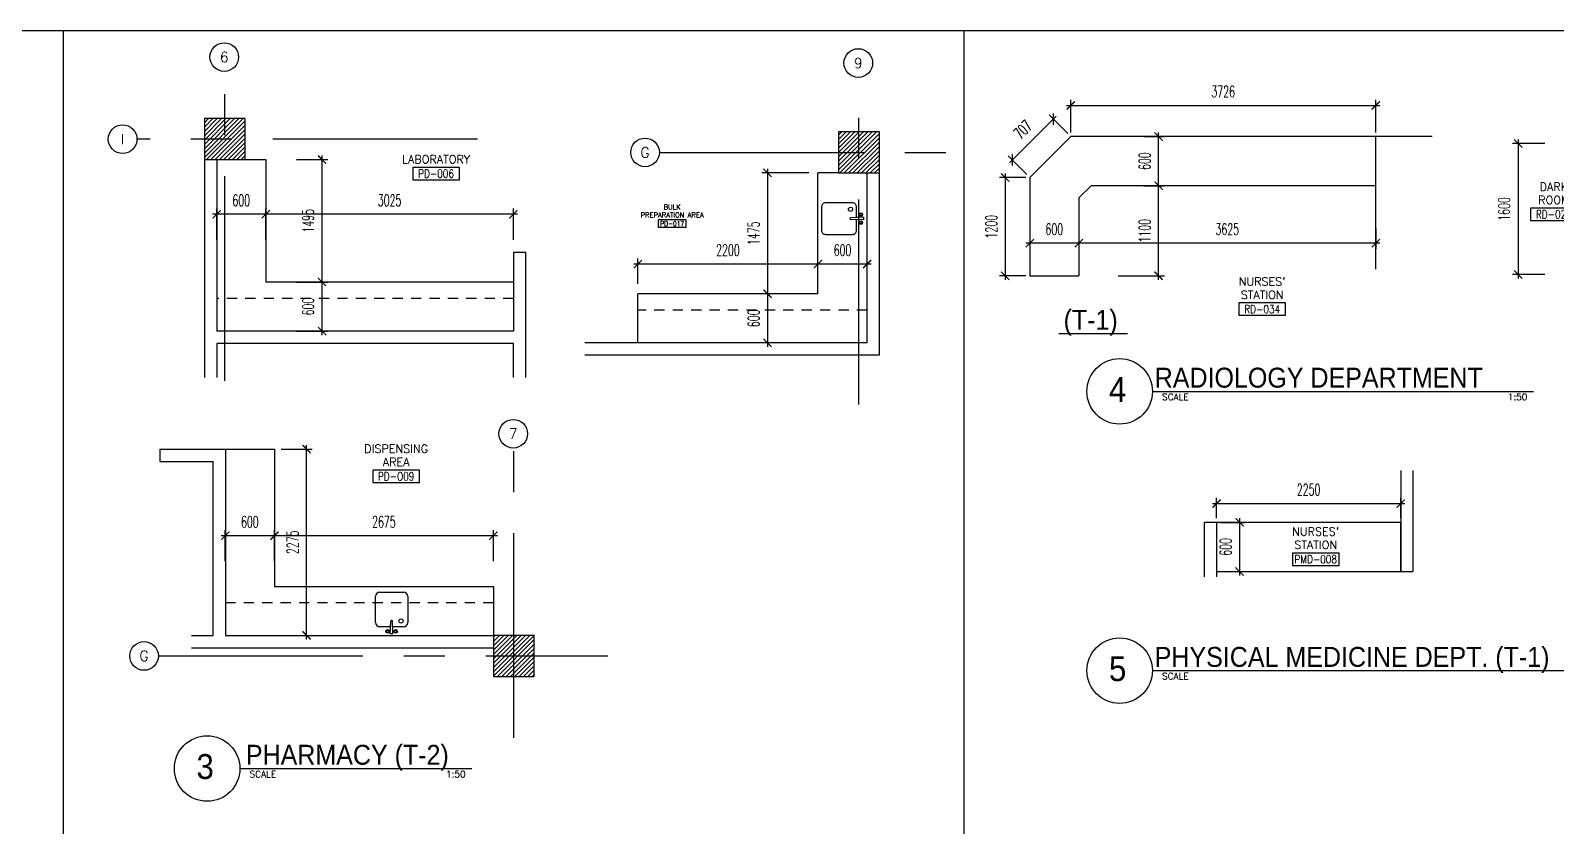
# Model space of a CAD drawing. Extents: x 417759.1 to 417809, y 43468.8 to 43507.6.
# Drawn here: x 417780.79 to 417799.43, y 43497.93 to 43507.63 of the extents above; entities that cross this region are included whole.
import ezdxf
from ezdxf.enums import TextEntityAlignment as Align

# ---------------------------------------------------------------- set-up
doc = ezdxf.new("R2010")
doc.units = 0
doc.header["$MEASUREMENT"] = 0
doc.header["$PDMODE"] = 3
doc.header["$PDSIZE"] = 0.1
doc.linetypes.add('CENTERX2', pattern=[4, 2.5, -0.5, 0.5, -0.5])
doc.linetypes.add('HIDDEN2', pattern=[0.1875, 0.125, -0.0625])
doc.layers.get('0').update_dxf_attribs({"linetype": 'CONTINUOUS'})
doc.layers.get('DEFPOINTS').update_dxf_attribs({"linetype": 'CONTINUOUS'})
for name, color, linetype in [('AX', 6, 'CONTINUOUS'), ('AX-CR', 2, 'CONTINUOUS'), ('AX-DIM', 4, 'CONTINUOUS'), ('AX-TXT', 4, 'CONTINUOUS'), ('AXES', 11, 'CENTERX2'), ('COL', 2, 'CONTINUOUS'), ('COUNTER', 2, 'CONTINUOUS'), ('Doted', 3, 'HIDDEN2'), ('HAT', 8, 'CONTINUOUS'), ('ME-FIX', 3, 'CONTINUOUS'), ('RM-BOX', 2, 'CONTINUOUS'), ('RM-NAME', 2, 'CONTINUOUS'), ('RM-NO', 2, 'CONTINUOUS'), ('TXT', 2, 'CONTINUOUS'), ('TXT1', 2, 'CONTINUOUS'), ('WALL', 6, 'CONTINUOUS')]:
    doc.layers.add(name, color=color, linetype=linetype)
doc.styles.add('ROMANS', font='ROMANS.shx', dxfattribs={"width": 0.6})
doc.styles.add('TTXT', font='swisse.ttf', dxfattribs={"width": 0.6})
doc.dimstyles.new('STANDARD in', dxfattribs={"dimtxt": 0.14, "dimasz": 0.1, "dimexe": 0.07, "dimexo": 0.05, "dimgap": 0.1, "dimtad": 1, "dimdec": 0, "dimlfac": 1000, "dimzin": 0, "dimdsep": 46, "dimtxsty": 'ROMANS', "dimblk": 'ARCHTICK', "dimcen": 0.05, "dimdle": 0.05, "dimclrd": 4, "dimclre": 4, "dimclrt": 2, "dimadec": 0, "dimazin": 0, "dimtfac": 1, "dimtdec": 0, "dimtmove": 2, "dimatfit": 3, "dimfxl": 0, "dimtolj": 1, "dimtzin": 0, "dimarcsym": 0})

# ---------------------------------------------------------------- blocks, each defined once
blk = doc.blocks.new('*X9')
at = {"color": 0}
for p, q in [((42139, 41927), (42613, 42401)), ((42139, 41980), (42560, 42401)), ((42139, 42033), (42507, 42401)), ((42139, 42086), (42454, 42401)), ((42139, 42139), (42401, 42401)), ((42139, 42192), (42348, 42401)), ((42139, 42245), (42295, 42401)), ((42139, 42298), (42242, 42401)), ((42139, 42351), (42189, 42401)), ((42166, 41901), (42639, 42374)), ((42219, 41901), (42639, 42321)), ((42272, 41901), (42639, 42268)), ((42325, 41901), (42639, 42215)), ((42378, 41901), (42639, 42162)), ((42431, 41901), (42639, 42109)), ((42484, 41901), (42639, 42056)), ((42537, 41901), (42639, 42003)), ((42590, 41901), (42639, 41950))]:
    blk.add_line(p, q, dxfattribs=at)
blk = doc.blocks.new('COL50')
at = {"layer": 'COL'}
blk.add_lwpolyline([(-250, 250), (-250, -250), (250, -250), (250, 250)], close=True, dxfattribs=at)
blk = doc.blocks.new('*X5')
at = {"color": 0}
for p, q in [((49339, 32263), (49838, 32761)), ((49339, 32316), (49785, 32761)), ((49339, 32369), (49732, 32761)), ((49339, 32422), (49679, 32761)), ((49339, 32475), (49625, 32761)), ((49339, 32528), (49572, 32761)), ((49339, 32581), (49519, 32761)), ((49339, 32634), (49466, 32761)), ((49339, 32687), (49413, 32761)), ((49339, 32740), (49360, 32761)), ((49391, 32261), (49839, 32710)), ((49444, 32261), (49839, 32657)), ((49497, 32261), (49839, 32603)), ((49550, 32261), (49839, 32550)), ((49603, 32261), (49839, 32497)), ((49656, 32261), (49839, 32444)), ((49709, 32261), (49839, 32391)), ((49762, 32261), (49839, 32338)), ((49815, 32261), (49839, 32285))]:
    blk.add_line(p, q, dxfattribs=at)
blk = doc.blocks.new('_ARCHTICK')
at = {"color": 0, "linetype": 'ByBlock', "const_width": 0.15}
blk.add_lwpolyline([(-0.5, -0.5), (0.5, 0.5)], dxfattribs=at)
blk = doc.blocks.new('*D51')
at = {"layer": 'AX-DIM', "color": 4, "lineweight": -2}
for p, q in [((417784.046, 43506.059), (417784.427, 43506.059)), ((417784.357, 43504.514), (417784.357, 43506.109)), ((417784.046, 43504.564), (417784.427, 43504.564))]:
    blk.add_line(p, q, dxfattribs=at)
at = {"layer": 'DEFPOINTS', "color": 0}
for p in [(417783.996, 43506.059), (417784.357, 43506.059), (417783.996, 43504.564)]:
    blk.add_point(p, dxfattribs=at)
at = {"layer": 'AX-DIM', "color": 4, "lineweight": -2, "xscale": 0.1, "yscale": 0.1, "zscale": 0.1}
for p, rotation in [((417784.357, 43506.059), 90), ((417784.357, 43504.564), 270)]:
    blk.add_blockref('_ARCHTICK', p, dxfattribs=dict(at, rotation=rotation))
at = {"layer": 'AX-DIM', "color": 2, "insert": (417784.187, 43505.311), "char_height": 0.14, "attachment_point": 5, "rotation": 90, "style": 'ROMANS'}
blk.add_mtext('\\A1;1495', dxfattribs=at)
blk = doc.blocks.new('*D52')
at = {"layer": 'AX-DIM', "color": 4, "lineweight": -2}
for p, q in [((417784.046, 43504.564), (417784.427, 43504.564)), ((417784.357, 43503.914), (417784.357, 43504.614)), ((417784.046, 43503.964), (417784.427, 43503.964))]:
    blk.add_line(p, q, dxfattribs=at)
at = {"layer": 'DEFPOINTS', "color": 0}
for p in [(417783.996, 43504.564), (417784.357, 43504.564), (417783.996, 43503.964)]:
    blk.add_point(p, dxfattribs=at)
at = {"layer": 'AX-DIM', "color": 4, "lineweight": -2, "xscale": 0.1, "yscale": 0.1, "zscale": 0.1}
for p, rotation in [((417784.357, 43504.564), 90), ((417784.357, 43503.964), 270)]:
    blk.add_blockref('_ARCHTICK', p, dxfattribs=dict(at, rotation=rotation))
at = {"layer": 'AX-DIM', "color": 2, "insert": (417784.187, 43504.264), "char_height": 0.14, "attachment_point": 5, "rotation": 90, "style": 'ROMANS'}
blk.add_mtext('\\A1;600', dxfattribs=at)
blk = doc.blocks.new('*D53')
at = {"layer": 'AX-DIM', "color": 4, "lineweight": -2}
for p, q in [((417786.745, 43505.391), (417783.62, 43505.391)), ((417783.67, 43505.08), (417783.67, 43505.461)), ((417786.695, 43505.08), (417786.695, 43505.461))]:
    blk.add_line(p, q, dxfattribs=at)
at = {"layer": 'DEFPOINTS', "color": 0}
for p in [(417783.67, 43505.391), (417783.67, 43505.03), (417786.695, 43505.03)]:
    blk.add_point(p, dxfattribs=at)
at = {"layer": 'AX-DIM', "color": 4, "lineweight": -2, "xscale": 0.1, "yscale": 0.1, "zscale": 0.1, "rotation": 180}
blk.add_blockref('_ARCHTICK', (417783.67, 43505.391), dxfattribs=at)
at = {"layer": 'AX-DIM', "color": 4, "lineweight": -2, "xscale": 0.1, "yscale": 0.1, "zscale": 0.1}
blk.add_blockref('_ARCHTICK', (417786.695, 43505.391), dxfattribs=at)
at = {"layer": 'AX-DIM', "color": 2, "insert": (417785.182, 43505.561), "char_height": 0.14, "attachment_point": 5, "style": 'ROMANS'}
blk.add_mtext('\\A1;3025', dxfattribs=at)
blk = doc.blocks.new('*D54')
at = {"layer": 'AX-DIM', "color": 4, "lineweight": -2}
for p, q in [((417783.72, 43505.391), (417783.02, 43505.391)), ((417783.07, 43505.08), (417783.07, 43505.461)), ((417783.67, 43505.08), (417783.67, 43505.461))]:
    blk.add_line(p, q, dxfattribs=at)
at = {"layer": 'DEFPOINTS', "color": 0}
for p in [(417783.07, 43505.391), (417783.07, 43505.03), (417783.67, 43505.03)]:
    blk.add_point(p, dxfattribs=at)
at = {"layer": 'AX-DIM', "color": 4, "lineweight": -2, "xscale": 0.1, "yscale": 0.1, "zscale": 0.1, "rotation": 180}
blk.add_blockref('_ARCHTICK', (417783.07, 43505.391), dxfattribs=at)
at = {"layer": 'AX-DIM', "color": 4, "lineweight": -2, "xscale": 0.1, "yscale": 0.1, "zscale": 0.1}
blk.add_blockref('_ARCHTICK', (417783.67, 43505.391), dxfattribs=at)
at = {"layer": 'AX-DIM', "color": 2, "insert": (417783.37, 43505.561), "char_height": 0.14, "attachment_point": 5, "style": 'ROMANS'}
blk.add_mtext('\\A1;600', dxfattribs=at)
blk = doc.blocks.new('*D55')
at = {"layer": 'AX-DIM', "color": 4, "lineweight": -2}
for p, q in [((417783.825, 43501.466), (417783.125, 43501.466)), ((417783.175, 43501.155), (417783.175, 43501.536)), ((417783.775, 43501.155), (417783.775, 43501.536))]:
    blk.add_line(p, q, dxfattribs=at)
at = {"layer": 'DEFPOINTS', "color": 0}
for p in [(417783.175, 43501.466), (417783.175, 43501.105), (417783.775, 43501.105)]:
    blk.add_point(p, dxfattribs=at)
at = {"layer": 'AX-DIM', "color": 4, "lineweight": -2, "xscale": 0.1, "yscale": 0.1, "zscale": 0.1, "rotation": 180}
blk.add_blockref('_ARCHTICK', (417783.175, 43501.466), dxfattribs=at)
at = {"layer": 'AX-DIM', "color": 4, "lineweight": -2, "xscale": 0.1, "yscale": 0.1, "zscale": 0.1}
blk.add_blockref('_ARCHTICK', (417783.775, 43501.466), dxfattribs=at)
at = {"layer": 'AX-DIM', "color": 2, "insert": (417783.475, 43501.636), "char_height": 0.14, "attachment_point": 5, "style": 'ROMANS'}
blk.add_mtext('\\A1;600', dxfattribs=at)
blk = doc.blocks.new('*D56')
at = {"layer": 'AX-DIM', "color": 4, "lineweight": -2}
for p, q in [((417786.5, 43501.466), (417783.725, 43501.466)), ((417783.775, 43501.155), (417783.775, 43501.536)), ((417786.45, 43501.155), (417786.45, 43501.536))]:
    blk.add_line(p, q, dxfattribs=at)
at = {"layer": 'DEFPOINTS', "color": 0}
for p in [(417783.775, 43501.466), (417783.775, 43501.105), (417786.45, 43501.105)]:
    blk.add_point(p, dxfattribs=at)
at = {"layer": 'AX-DIM', "color": 4, "lineweight": -2, "xscale": 0.1, "yscale": 0.1, "zscale": 0.1, "rotation": 180}
blk.add_blockref('_ARCHTICK', (417783.775, 43501.466), dxfattribs=at)
at = {"layer": 'AX-DIM', "color": 4, "lineweight": -2, "xscale": 0.1, "yscale": 0.1, "zscale": 0.1}
blk.add_blockref('_ARCHTICK', (417786.45, 43501.466), dxfattribs=at)
at = {"layer": 'AX-DIM', "color": 2, "insert": (417785.113, 43501.636), "char_height": 0.14, "attachment_point": 5, "style": 'ROMANS'}
blk.add_mtext('\\A1;2675', dxfattribs=at)
blk = doc.blocks.new('*D57')
at = {"layer": 'AX-DIM', "color": 4, "lineweight": -2}
for p, q in [((417783.857, 43502.524), (417784.238, 43502.524)), ((417784.168, 43500.199), (417784.168, 43502.574)), ((417783.857, 43500.249), (417784.238, 43500.249))]:
    blk.add_line(p, q, dxfattribs=at)
at = {"layer": 'DEFPOINTS', "color": 0}
for p in [(417783.807, 43502.524), (417784.168, 43502.524), (417783.807, 43500.249)]:
    blk.add_point(p, dxfattribs=at)
at = {"layer": 'AX-DIM', "color": 4, "lineweight": -2, "xscale": 0.1, "yscale": 0.1, "zscale": 0.1}
for p, rotation in [((417784.168, 43502.524), 90), ((417784.168, 43500.249), 270)]:
    blk.add_blockref('_ARCHTICK', p, dxfattribs=dict(at, rotation=rotation))
at = {"layer": 'AX-DIM', "color": 2, "insert": (417783.998, 43501.386), "char_height": 0.14, "attachment_point": 5, "rotation": 90, "style": 'ROMANS'}
blk.add_mtext('\\A1;2275', dxfattribs=at)
blk = doc.blocks.new('RM1')
at = {"layer": 'RM-BOX'}
blk.add_lwpolyline([(570, -200), (-570, -200), (-570, -500), (570, -500)], close=True, dxfattribs=at)
at = {"layer": 'RM-NAME', "style": 'ROMANS'}
for tag, p in [('ROOMNAME1', (0, 324)), ('ROOMNAME2', (0, 0))]:
    blk.add_attdef(tag, text='', height=200, dxfattribs=at).set_placement(p, align=Align.MIDDLE)
at = {"layer": 'RM-NO', "style": 'ROMANS', "width": 0.8}
blk.add_attdef('ROOMNO', text='', height=200, dxfattribs=at).set_placement((0, -350), align=Align.MIDDLE)
blk = doc.blocks.new('*X4')
at = {"color": 0}
for p, q in [((61359, 32297), (61823, 32761)), ((61359, 32350), (61770, 32761)), ((61359, 32403), (61717, 32761)), ((61359, 32456), (61664, 32761)), ((61359, 32509), (61611, 32761)), ((61359, 32562), (61558, 32761)), ((61359, 32615), (61505, 32761)), ((61359, 32668), (61452, 32761)), ((61359, 32721), (61399, 32761)), ((61376, 32261), (61859, 32744)), ((61429, 32261), (61859, 32691)), ((61482, 32261), (61859, 32638)), ((61535, 32261), (61859, 32585)), ((61588, 32261), (61859, 32532)), ((61641, 32261), (61859, 32479)), ((61694, 32261), (61859, 32426)), ((61747, 32261), (61859, 32373)), ((61800, 32261), (61859, 32320)), ((61853, 32261), (61859, 32267))]:
    blk.add_line(p, q, dxfattribs=at)
blk = doc.blocks.new('*D58')
at = {"layer": 'AX-DIM', "color": 4, "lineweight": -2}
for p, q in [((417790.466, 43504.783), (417788.166, 43504.783)), ((417788.216, 43504.542), (417788.216, 43504.853)), ((417790.416, 43504.647), (417790.416, 43504.853))]:
    blk.add_line(p, q, dxfattribs=at)
at = {"layer": 'DEFPOINTS', "color": 0}
for p in [(417788.216, 43504.783), (417790.416, 43504.597), (417788.216, 43504.492)]:
    blk.add_point(p, dxfattribs=at)
at = {"layer": 'AX-DIM', "color": 4, "lineweight": -2, "xscale": 0.1, "yscale": 0.1, "zscale": 0.1, "rotation": 180}
blk.add_blockref('_ARCHTICK', (417788.216, 43504.783), dxfattribs=at)
at = {"layer": 'AX-DIM', "color": 4, "lineweight": -2, "xscale": 0.1, "yscale": 0.1, "zscale": 0.1}
blk.add_blockref('_ARCHTICK', (417790.416, 43504.783), dxfattribs=at)
at = {"layer": 'AX-DIM', "color": 2, "insert": (417789.316, 43504.953), "char_height": 0.14, "attachment_point": 5, "style": 'ROMANS'}
blk.add_mtext('\\A1;2200', dxfattribs=at)
blk = doc.blocks.new('*D59')
at = {"layer": 'AX-DIM', "color": 4, "lineweight": -2}
for p, q in [((417790.306, 43505.896), (417789.73, 43505.896)), ((417789.8, 43505.946), (417789.8, 43504.371)), ((417790.028, 43504.421), (417789.73, 43504.421))]:
    blk.add_line(p, q, dxfattribs=at)
at = {"layer": 'DEFPOINTS', "color": 0}
for p in [(417790.356, 43505.896), (417789.8, 43504.421), (417790.078, 43504.421)]:
    blk.add_point(p, dxfattribs=at)
at = {"layer": 'AX-DIM', "color": 4, "lineweight": -2, "xscale": 0.1, "yscale": 0.1, "zscale": 0.1}
for p, rotation in [((417789.8, 43505.896), 90), ((417789.8, 43504.421), 270)]:
    blk.add_blockref('_ARCHTICK', p, dxfattribs=dict(at, rotation=rotation))
at = {"layer": 'AX-DIM', "color": 2, "insert": (417789.63, 43505.159), "char_height": 0.14, "attachment_point": 5, "rotation": 90, "style": 'ROMANS'}
blk.add_mtext('\\A1;1475', dxfattribs=at)
blk = doc.blocks.new('*D60')
at = {"layer": 'AX-DIM', "color": 4, "lineweight": -2}
for p, q in [((417790.028, 43504.421), (417789.73, 43504.421)), ((417789.8, 43504.471), (417789.8, 43503.771)), ((417790.028, 43503.821), (417789.73, 43503.821))]:
    blk.add_line(p, q, dxfattribs=at)
at = {"layer": 'DEFPOINTS', "color": 0}
for p in [(417790.078, 43504.421), (417789.8, 43503.821), (417790.078, 43503.821)]:
    blk.add_point(p, dxfattribs=at)
at = {"layer": 'AX-DIM', "color": 4, "lineweight": -2, "xscale": 0.1, "yscale": 0.1, "zscale": 0.1}
for p, rotation in [((417789.8, 43504.421), 90), ((417789.8, 43503.821), 270)]:
    blk.add_blockref('_ARCHTICK', p, dxfattribs=dict(at, rotation=rotation))
at = {"layer": 'AX-DIM', "color": 2, "insert": (417789.63, 43504.121), "char_height": 0.14, "attachment_point": 5, "rotation": 90, "style": 'ROMANS'}
blk.add_mtext('\\A1;600', dxfattribs=at)
blk = doc.blocks.new('*D70')
at = {"layer": 'AX-DIM', "color": 4, "lineweight": -2}
for p, q in [((417794.398, 43506.34), (417794.648, 43506.34)), ((417794.578, 43505.69), (417794.578, 43506.39)), ((417794.398, 43505.74), (417794.648, 43505.74))]:
    blk.add_line(p, q, dxfattribs=at)
at = {"layer": 'DEFPOINTS', "color": 0}
for p in [(417794.348, 43506.34), (417794.578, 43506.34), (417794.348, 43505.74)]:
    blk.add_point(p, dxfattribs=at)
at = {"layer": 'AX-DIM', "color": 4, "lineweight": -2, "xscale": 0.1, "yscale": 0.1, "zscale": 0.1}
for p, rotation in [((417794.578, 43506.34), 90), ((417794.578, 43505.74), 270)]:
    blk.add_blockref('_ARCHTICK', p, dxfattribs=dict(at, rotation=rotation))
at = {"layer": 'AX-DIM', "color": 2, "insert": (417794.408, 43506.04), "char_height": 0.14, "attachment_point": 5, "rotation": 90, "style": 'ROMANS'}
blk.add_mtext('\\A1;600', dxfattribs=at)
blk = doc.blocks.new('*D71')
at = {"layer": 'AX-DIM', "color": 4, "lineweight": -2}
for p, q in [((417793.004, 43505.219), (417793.004, 43504.969)), ((417793.604, 43505.219), (417793.604, 43504.969)), ((417793.654, 43505.039), (417792.954, 43505.039))]:
    blk.add_line(p, q, dxfattribs=at)
at = {"layer": 'DEFPOINTS', "color": 0}
for p in [(417793.004, 43505.269), (417793.604, 43505.269), (417793.004, 43505.039)]:
    blk.add_point(p, dxfattribs=at)
at = {"layer": 'AX-DIM', "color": 4, "lineweight": -2, "xscale": 0.1, "yscale": 0.1, "zscale": 0.1, "rotation": 180}
blk.add_blockref('_ARCHTICK', (417793.004, 43505.039), dxfattribs=at)
at = {"layer": 'AX-DIM', "color": 4, "lineweight": -2, "xscale": 0.1, "yscale": 0.1, "zscale": 0.1}
blk.add_blockref('_ARCHTICK', (417793.604, 43505.039), dxfattribs=at)
at = {"layer": 'AX-DIM', "color": 2, "insert": (417793.304, 43505.209), "char_height": 0.14, "attachment_point": 5, "style": 'ROMANS'}
blk.add_mtext('\\A1;600', dxfattribs=at)
blk = doc.blocks.new('*D72')
at = {"layer": 'AX-DIM', "color": 4, "lineweight": -2}
for p, q in [((417793.604, 43505.219), (417793.604, 43504.969)), ((417797.231, 43505.219), (417797.231, 43504.969)), ((417797.281, 43505.039), (417793.554, 43505.039))]:
    blk.add_line(p, q, dxfattribs=at)
at = {"layer": 'DEFPOINTS', "color": 0}
for p in [(417793.604, 43505.269), (417797.231, 43505.269), (417793.604, 43505.039)]:
    blk.add_point(p, dxfattribs=at)
at = {"layer": 'AX-DIM', "color": 4, "lineweight": -2, "xscale": 0.1, "yscale": 0.1, "zscale": 0.1, "rotation": 180}
blk.add_blockref('_ARCHTICK', (417793.604, 43505.039), dxfattribs=at)
at = {"layer": 'AX-DIM', "color": 4, "lineweight": -2, "xscale": 0.1, "yscale": 0.1, "zscale": 0.1}
blk.add_blockref('_ARCHTICK', (417797.231, 43505.039), dxfattribs=at)
at = {"layer": 'AX-DIM', "color": 2, "insert": (417795.417, 43505.209), "char_height": 0.14, "attachment_point": 5, "style": 'ROMANS'}
blk.add_mtext('\\A1;3625', dxfattribs=at)
blk = doc.blocks.new('*D73')
at = {"layer": 'AX-DIM', "color": 4, "lineweight": -2}
for p, q in [((417793.504, 43506.39), (417793.504, 43506.79)), ((417797.231, 43506.39), (417797.231, 43506.79)), ((417793.454, 43506.72), (417797.281, 43506.72))]:
    blk.add_line(p, q, dxfattribs=at)
at = {"layer": 'DEFPOINTS', "color": 0}
for p in [(417797.231, 43506.72), (417793.504, 43506.34), (417797.231, 43506.34)]:
    blk.add_point(p, dxfattribs=at)
at = {"layer": 'AX-DIM', "color": 4, "lineweight": -2, "xscale": 0.1, "yscale": 0.1, "zscale": 0.1, "rotation": 180}
blk.add_blockref('_ARCHTICK', (417793.504, 43506.72), dxfattribs=at)
at = {"layer": 'AX-DIM', "color": 4, "lineweight": -2, "xscale": 0.1, "yscale": 0.1, "zscale": 0.1}
blk.add_blockref('_ARCHTICK', (417797.231, 43506.72), dxfattribs=at)
at = {"layer": 'AX-DIM', "color": 2, "insert": (417795.367, 43506.89), "char_height": 0.14, "attachment_point": 5, "style": 'ROMANS'}
blk.add_mtext('\\A1;3726', dxfattribs=at)
blk = doc.blocks.new('*D74')
at = {"layer": 'AX-DIM', "color": 4, "lineweight": -2}
for p, q in [((417792.954, 43505.84), (417792.634, 43505.84)), ((417792.704, 43505.89), (417792.704, 43504.59)), ((417792.954, 43504.64), (417792.634, 43504.64))]:
    blk.add_line(p, q, dxfattribs=at)
at = {"layer": 'DEFPOINTS', "color": 0}
for p in [(417793.004, 43505.84), (417792.704, 43504.64), (417793.004, 43504.64)]:
    blk.add_point(p, dxfattribs=at)
at = {"layer": 'AX-DIM', "color": 4, "lineweight": -2, "xscale": 0.1, "yscale": 0.1, "zscale": 0.1}
for p, rotation in [((417792.704, 43505.84), 90), ((417792.704, 43504.64), 270)]:
    blk.add_blockref('_ARCHTICK', p, dxfattribs=dict(at, rotation=rotation))
at = {"layer": 'AX-DIM', "color": 2, "insert": (417792.534, 43505.24), "char_height": 0.14, "attachment_point": 5, "rotation": 90, "style": 'ROMANS'}
blk.add_mtext('\\A1;1200', dxfattribs=at)
blk = doc.blocks.new('*D75')
at = {"layer": 'AX-DIM', "color": 4, "lineweight": -2}
for p, q in [((417793.326, 43506.59), (417792.755, 43506.019)), ((417793.469, 43506.376), (417793.241, 43506.604)), ((417792.969, 43505.876), (417792.741, 43506.104))]:
    blk.add_line(p, q, dxfattribs=at)
at = {"layer": 'DEFPOINTS', "color": 0}
for p in [(417793.504, 43506.34), (417792.791, 43506.054), (417793.004, 43505.84)]:
    blk.add_point(p, dxfattribs=at)
at = {"layer": 'AX-DIM', "color": 4, "lineweight": -2, "xscale": 0.1, "yscale": 0.1, "zscale": 0.1}
for p, rotation in [((417793.291, 43506.554), 45), ((417792.791, 43506.054), 225)]:
    blk.add_blockref('_ARCHTICK', p, dxfattribs=dict(at, rotation=rotation))
at = {"layer": 'AX-DIM', "color": 2, "insert": (417792.92, 43506.425), "char_height": 0.14, "attachment_point": 5, "rotation": 45, "style": 'ROMANS'}
blk.add_mtext('\\A1;707', dxfattribs=at)
blk = doc.blocks.new('*D76')
at = {"layer": 'AX-DIM', "color": 4, "lineweight": -2}
for p, q in [((417794.398, 43505.74), (417794.648, 43505.74)), ((417794.578, 43504.59), (417794.578, 43505.79)), ((417794.085, 43504.64), (417794.648, 43504.64))]:
    blk.add_line(p, q, dxfattribs=at)
at = {"layer": 'DEFPOINTS', "color": 0}
for p in [(417794.348, 43505.74), (417794.578, 43505.74), (417794.035, 43504.64)]:
    blk.add_point(p, dxfattribs=at)
at = {"layer": 'AX-DIM', "color": 4, "lineweight": -2, "xscale": 0.1, "yscale": 0.1, "zscale": 0.1}
for p, rotation in [((417794.578, 43505.74), 90), ((417794.578, 43504.64), 270)]:
    blk.add_blockref('_ARCHTICK', p, dxfattribs=dict(at, rotation=rotation))
at = {"layer": 'AX-DIM', "color": 2, "insert": (417794.408, 43505.19), "char_height": 0.14, "attachment_point": 5, "rotation": 90, "style": 'ROMANS'}
blk.add_mtext('\\A1;1100', dxfattribs=at)
blk = doc.blocks.new('*D78')
at = {"layer": 'AX-DIM', "color": 4, "lineweight": -2}
for p, q in [((417799.297, 43506.256), (417798.9, 43506.256)), ((417798.97, 43506.306), (417798.97, 43504.606)), ((417799.297, 43504.656), (417798.9, 43504.656))]:
    blk.add_line(p, q, dxfattribs=at)
at = {"layer": 'DEFPOINTS', "color": 0}
for p in [(417799.347, 43506.256), (417798.97, 43504.656), (417799.347, 43504.656)]:
    blk.add_point(p, dxfattribs=at)
at = {"layer": 'AX-DIM', "color": 4, "lineweight": -2, "xscale": 0.1, "yscale": 0.1, "zscale": 0.1}
for p, rotation in [((417798.97, 43506.256), 90), ((417798.97, 43504.656), 270)]:
    blk.add_blockref('_ARCHTICK', p, dxfattribs=dict(at, rotation=rotation))
at = {"layer": 'AX-DIM', "color": 2, "insert": (417798.8, 43505.456), "char_height": 0.14, "attachment_point": 5, "rotation": 90, "style": 'ROMANS'}
blk.add_mtext('\\A1;1600', dxfattribs=at)
blk = doc.blocks.new('*D95')
at = {"layer": 'AX-DIM', "color": 4, "lineweight": -2}
for p, q in [((417791.066, 43504.783), (417790.366, 43504.783)), ((417790.416, 43504.647), (417790.416, 43504.853)), ((417791.016, 43504.647), (417791.016, 43504.853))]:
    blk.add_line(p, q, dxfattribs=at)
at = {"layer": 'DEFPOINTS', "color": 0}
for p in [(417790.416, 43504.783), (417790.416, 43504.597), (417791.016, 43504.597)]:
    blk.add_point(p, dxfattribs=at)
at = {"layer": 'AX-DIM', "color": 4, "lineweight": -2, "xscale": 0.1, "yscale": 0.1, "zscale": 0.1, "rotation": 180}
blk.add_blockref('_ARCHTICK', (417790.416, 43504.783), dxfattribs=at)
at = {"layer": 'AX-DIM', "color": 4, "lineweight": -2, "xscale": 0.1, "yscale": 0.1, "zscale": 0.1}
blk.add_blockref('_ARCHTICK', (417791.016, 43504.783), dxfattribs=at)
at = {"layer": 'AX-DIM', "color": 2, "insert": (417790.716, 43504.953), "char_height": 0.14, "attachment_point": 5, "style": 'ROMANS'}
blk.add_mtext('\\A1;600', dxfattribs=at)
blk = doc.blocks.new('AXU')
at = {"layer": 'AX-CR'}
blk.add_circle((0, 350), 350, dxfattribs=at)
at = {"layer": 'AX-TXT', "style": 'ROMANS'}
blk.add_attdef('AX', text='', height=250, dxfattribs=at).set_placement((0, 350), align=Align.MIDDLE)
blk = doc.blocks.new('*D142')
at = {"layer": 'AX-DIM', "color": 4, "lineweight": -2}
for p, q in [((417795.286, 43501.68), (417795.286, 43501.929)), ((417797.536, 43501.68), (417797.536, 43501.929)), ((417795.236, 43501.859), (417797.586, 43501.859))]:
    blk.add_line(p, q, dxfattribs=at)
at = {"layer": 'DEFPOINTS', "color": 0}
for p in [(417797.536, 43501.859), (417795.286, 43501.63), (417797.536, 43501.63)]:
    blk.add_point(p, dxfattribs=at)
at = {"layer": 'AX-DIM', "color": 4, "lineweight": -2, "xscale": 0.1, "yscale": 0.1, "zscale": 0.1, "rotation": 180}
blk.add_blockref('_ARCHTICK', (417795.286, 43501.859), dxfattribs=at)
at = {"layer": 'AX-DIM', "color": 4, "lineweight": -2, "xscale": 0.1, "yscale": 0.1, "zscale": 0.1}
blk.add_blockref('_ARCHTICK', (417797.536, 43501.859), dxfattribs=at)
at = {"layer": 'AX-DIM', "color": 2, "insert": (417796.411, 43502.029), "char_height": 0.14, "attachment_point": 5, "style": 'ROMANS'}
blk.add_mtext('\\A1;2250', dxfattribs=at)
blk = doc.blocks.new('*D143')
at = {"layer": 'AX-DIM', "color": 4, "lineweight": -2}
for p, q in [((417795.336, 43501.63), (417795.637, 43501.63)), ((417795.567, 43501.68), (417795.567, 43500.98)), ((417795.336, 43501.03), (417795.637, 43501.03))]:
    blk.add_line(p, q, dxfattribs=at)
at = {"layer": 'DEFPOINTS', "color": 0}
for p in [(417795.286, 43501.63), (417795.286, 43501.03), (417795.567, 43501.03)]:
    blk.add_point(p, dxfattribs=at)
at = {"layer": 'AX-DIM', "color": 4, "lineweight": -2, "xscale": 0.1, "yscale": 0.1, "zscale": 0.1}
for p, rotation in [((417795.567, 43501.63), 90), ((417795.567, 43501.03), 270)]:
    blk.add_blockref('_ARCHTICK', p, dxfattribs=dict(at, rotation=rotation))
at = {"layer": 'AX-DIM', "color": 2, "insert": (417795.397, 43501.33), "char_height": 0.14, "attachment_point": 5, "rotation": 90, "style": 'ROMANS'}
blk.add_mtext('\\A1;600', dxfattribs=at)

msp = doc.modelspace()

# ---------------------------------------------------------------- linework, layer by layer
at = {"layer": 'AX-DIM'}
for p, q in [((417759.0538, 43507.6348), (417809.0021, 43507.6348)), ((417781.1934, 43507.6348), (417781.1934, 43497.6622)), ((417792.1964, 43507.6348), (417792.1964, 43497.6622))]:
    msp.add_line(p, q, dxfattribs=at)
at = {"layer": 'AXES'}
for p, q in [((417783.1695, 43503.3576), (417783.1695, 43507.1362)), ((417790.9164, 43503.0707), (417790.9164, 43507.063)), ((417786.2555, 43506.3086), (417782.0956, 43506.3086)), ((417788.4783, 43506.1465), (417791.9773, 43506.1465)), ((417786.7004, 43498.9978), (417786.7004, 43502.5365)), ((417782.3571, 43499.9985), (417787.8482, 43499.9985))]:
    msp.add_line(p, q, dxfattribs=at)
at = {"layer": 'COL'}
msp.add_lwpolyline([(417790.6664, 43506.3965), (417790.6664, 43505.8965), (417791.1664, 43505.8965), (417791.1664, 43506.3965)], close=True, dxfattribs=at)
at = {"layer": 'COUNTER'}
for p, q in [((417793.5044, 43506.3405), (417793.0044, 43505.8405)), ((417797.2305, 43506.3405), (417793.5044, 43506.3405)), ((417793.0044, 43505.8405), (417793.0044, 43504.6405)), ((417793.753, 43505.7405), (417793.6044, 43505.5919)), ((417797.2305, 43505.7405), (417793.753, 43505.7405)), ((417793.6044, 43505.5919), (417793.6044, 43504.6405)), ((417793.0044, 43504.6405), (417793.6044, 43504.6405))]:
    msp.add_line(p, q, dxfattribs=at)
msp.add_lwpolyline([(417795.286, 43501.6295), (417795.286, 43501.0295), (417797.536, 43501.0295), (417797.536, 43501.6295)], close=True, dxfattribs=at)
at = {"layer": 'Doted'}
for p, q in [((417786.6945, 43504.3636), (417783.0695, 43504.3636)), ((417791.0164, 43504.2215), (417788.2164, 43504.2215)), ((417786.4504, 43500.6485), (417783.1754, 43500.6485))]:
    msp.add_line(p, q, dxfattribs=at)
at = {"layer": 'ME-FIX'}
for p, q in [((417785.0106, 43500.4057), (417785.0106, 43500.7268)), ((417785.0604, 43500.7767), (417785.3534, 43500.7767)), ((417785.4032, 43500.7268), (417785.4032, 43500.4057)), ((417785.1969, 43500.3559), (417785.0604, 43500.3559)), ((417785.1909, 43500.2677), (417785.1969, 43500.4229)), ((417785.2229, 43500.2677), (417785.1909, 43500.2677)), ((417785.2229, 43500.2677), (417785.2169, 43500.4229)), ((417785.3534, 43500.3559), (417785.2169, 43500.3559))]:
    msp.add_line(p, q, dxfattribs=at)
for centre, radius in [((417785.3214, 43500.4253), 0.0255), ((417785.1571, 43500.2988), 0.0217), ((417785.1571, 43500.2988), 0.014), ((417785.2567, 43500.2988), 0.0217), ((417785.2567, 43500.2988), 0.014)]:
    msp.add_circle(centre, radius, dxfattribs=at)
for centre, radius, start, end in [((417785.0604, 43500.7268), 0.0499, 90, 180), ((417785.3534, 43500.7268), 0.0499, 0, 90), ((417785.0604, 43500.4057), 0.0499, 180, 270), ((417785.2069, 43500.4229), 0.00997, 0, 180), ((417785.3534, 43500.4057), 0.0499, 270, 0)]:
    msp.add_arc(centre, radius, start, end, dxfattribs=at)
at = {"layer": 'TXT', "color": 6}
for p, q in [((417793.3595, 43503.9346), (417794.1973, 43503.9346)), ((417794.5017, 43503.2286), (417799.1587, 43503.2286)), ((417794.5017, 43499.8193), (417799.913, 43499.8193)), ((417783.3528, 43498.624), (417786.186, 43498.624))]:
    msp.add_line(p, q, dxfattribs=at)
for centre in [(417794.1017, 43503.2286), (417794.1017, 43499.8193), (417782.9528, 43498.624)]:
    msp.add_circle(centre, 0.4, dxfattribs=at)
at = {"layer": 'WALL', "color": 6}
for p, q in [((417797.2305, 43504.7202), (417797.2305, 43506.3405)), ((417797.9221, 43506.3405), (417797.2305, 43506.3405)), ((417782.9195, 43506.0586), (417782.9195, 43503.3966)), ((417783.0695, 43506.0586), (417783.0695, 43503.9636)), ((417791.0164, 43503.8215), (417791.0164, 43505.8965)), ((417791.1664, 43503.6715), (417791.1664, 43505.8965)), ((417786.6945, 43504.9288), (417786.8445, 43504.9288)), ((417786.6945, 43504.9288), (417786.6945, 43503.9636)), ((417786.8445, 43504.9288), (417786.8445, 43503.3966)), ((417786.6945, 43503.9636), (417783.0695, 43503.9636)), ((417786.6945, 43503.8136), (417783.0695, 43503.8136)), ((417783.0695, 43503.8136), (417783.0695, 43503.3966)), ((417786.6945, 43503.3966), (417786.6945, 43503.8136)), ((417791.0164, 43503.8215), (417787.5684, 43503.8215)), ((417791.1664, 43503.6715), (417787.5684, 43503.6715)), ((417782.3754, 43502.5235), (417783.1754, 43502.5235)), ((417782.3754, 43502.5235), (417782.3754, 43502.3735)), ((417783.1754, 43502.5235), (417783.1754, 43500.2485)), ((417782.3754, 43502.3735), (417783.0254, 43502.3735)), ((417783.0254, 43500.2485), (417783.0254, 43502.3735)), ((417797.536, 43502.2625), (417797.536, 43501.0295)), ((417797.686, 43502.2625), (417797.686, 43501.0295)), ((417795.136, 43501.6295), (417795.136, 43500.9652)), ((417795.286, 43501.6295), (417795.136, 43501.6295)), ((417795.286, 43501.6295), (417795.286, 43500.9652)), ((417782.7608, 43500.2485), (417783.0254, 43500.2485)), ((417783.1754, 43500.2485), (417786.4504, 43500.2485)), ((417782.7608, 43500.0985), (417786.4504, 43500.0985))]:
    msp.add_line(p, q, dxfattribs=at)
at = {"layer": 'WALL'}
for p, q in [((417783.4195, 43506.0586), (417783.6695, 43506.0586)), ((417783.6695, 43506.0586), (417783.6695, 43504.5636)), ((417790.4164, 43504.4215), (417790.4164, 43505.8965)), ((417790.6664, 43505.8965), (417790.4164, 43505.8965)), ((417790.9716, 43505.354), (417790.8164, 43505.348)), ((417790.9716, 43505.322), (417790.8164, 43505.328)), ((417790.9716, 43505.354), (417790.9716, 43505.322)), ((417786.6945, 43504.5636), (417783.6695, 43504.5636)), ((417790.4164, 43504.4215), (417788.2164, 43504.4215)), ((417788.2164, 43503.8215), (417788.2164, 43504.4215)), ((417783.1754, 43502.5235), (417783.7754, 43502.5235)), ((417783.7754, 43502.5235), (417783.7754, 43500.8485)), ((417797.536, 43501.0295), (417797.686, 43501.0295)), ((417783.7754, 43500.8485), (417786.4504, 43500.8485)), ((417786.4504, 43500.8485), (417786.4504, 43500.2485))]:
    msp.add_line(p, q, dxfattribs=at)
msp.add_lwpolyline([(417790.8834, 43505.3254), (417790.8834, 43505.1915, -0.4142136), (417790.8335, 43505.1416), (417790.5125, 43505.1416, -0.4142136), (417790.4626, 43505.1915), (417790.4626, 43505.4844, -0.4142136), (417790.5125, 43505.5343), (417790.8335, 43505.5343, -0.4142136), (417790.8834, 43505.4844), (417790.8834, 43505.3506)], format="xyb", dxfattribs=at)
for centre, radius in [((417790.814, 43505.4524), 0.0255), ((417790.9405, 43505.3877), 0.0217), ((417790.9405, 43505.2882), 0.0217), ((417790.9405, 43505.3877), 0.014), ((417790.9405, 43505.2882), 0.014)]:
    msp.add_circle(centre, radius, dxfattribs=at)
msp.add_arc((417790.8164, 43505.338), 0.00997, 90, 270, dxfattribs=at)

# ---------------------------------------------------------------- block references
at = {"layer": 'AX', "xscale": 0.0005000000237487257, "yscale": 0.0004999999946448952, "zscale": 0.0005}
for p, values in [((417783.1622, 43507.136), {'AX': '6'}), ((417790.909, 43507.0629), {'AX': '9'}), ((417781.9206, 43506.1336), {'AX': 'I'}), ((417788.3033, 43505.9715), {'AX': 'G'}), ((417786.6931, 43502.5363), {'AX': '7'}), ((417782.1821, 43499.8235), {'AX': 'G'})]:
    msp.add_blockref('AXU', p, dxfattribs=at).add_auto_attribs(values)
at = {"layer": 'COL', "xscale": 0.001000000047497451, "yscale": 0.0009999999892897904, "zscale": 0.001}
for p in [(417783.1695, 43506.3086), (417786.7004, 43499.9985)]:
    msp.add_blockref('COL50', p, dxfattribs=at)
at = {"layer": 'HAT', "xscale": 0.001000000047497451, "yscale": 0.0009999999892897904, "zscale": 0.001}
for name, p in [('*X9', (417740.7803, 43464.1576)), ('*X4', (417729.3072, 43473.6355)), ('*X5', (417737.1112, 43467.4875))]:
    msp.add_blockref(name, p, dxfattribs=at)
at = {"layer": 'HAT'}
for p, xscale, yscale, zscale, values in [((417785.7502, 43506.0627), 0.0005000000237487257, 0.0004999999946448952, 0.0005, {'ROOMNO': 'PD-006', 'ROOMNAME2': 'LABORATORY'}), ((417799.4069, 43505.5654), 0.0005000000237487257, 0.0004999999946448952, 0.0005, {'ROOMNO': 'RD-025', 'ROOMNAME2': 'ROOM', 'ROOMNAME1': 'DARK'}), ((417788.6351, 43505.3824), 0.0003000000142492354, 0.0002999999967869371, 0.0003, {'ROOMNO': 'PD-017', 'ROOMNAME2': 'PREPARATION AREA', 'ROOMNAME1': 'BULK'}), ((417795.8436, 43504.4082), 0.0005000000237487257, 0.0004999999946448952, 0.0005, {'ROOMNO': 'RD-034', 'ROOMNAME2': 'STATION', 'ROOMNAME1': "NURSES'"}), ((417785.2625, 43502.3667), 0.0005000000237487257, 0.0004999999946448952, 0.0005, {'ROOMNO': 'PD-O09', 'ROOMNAME2': 'AREA', 'ROOMNAME1': 'DISPENSING'}), ((417796.4974, 43501.3546), 0.0004999999655410647, 0.0004999999946448952, 0.0005, {'ROOMNO': 'PMD-008', 'ROOMNAME2': 'STATION', 'ROOMNAME1': "NURSES'"})]:
    msp.add_blockref('RM1', p, dxfattribs=dict(at, xscale=xscale, yscale=yscale, zscale=zscale)).add_auto_attribs(values)

# ---------------------------------------------------------------- texts
at = {"layer": 'RM-NAME', "style": 'ROMANS', "width": 1}
for tag, p in [('SCALE', (417794.7829, 43503.1609)), ('1:50', (417798.9639, 43503.1609)), ('SCALE', (417794.7829, 43499.7516)), ('SCALE', (417783.6341, 43498.5564)), ('1:50', (417785.9912, 43498.5564))]:
    msp.add_attdef(tag, text='', height=0.08, dxfattribs=at).set_placement(p, align=Align.MIDDLE)
at = {"layer": 'TXT1', "color": 6, "style": 'TTXT', "width": 0.9}
for s, height, p in [(' (T-1)', 0.24314, (417793.332, 43503.9809)), ('RADIOLOGY DEPARTMENT', 0.243141, (417794.5306, 43503.2749)), ('4', 0.3039, (417793.9713, 43503.1006)), ('PHYSICAL MEDICINE DEPT. (T-1)', 0.243141, (417794.5306, 43499.8656)), ('5', 0.3039, (417793.9713, 43499.6913)), ('3', 0.3039, (417782.8224, 43498.4961)), ('PHARMACY (T-2)', 0.243141, (417783.4263, 43498.6703))]:
    msp.add_text(s, height=height, dxfattribs=at).set_placement(p)

# ---------------------------------------------------------------- dimensions: what is measured, and where the dimension line sits
at = {"layer": 'AX-DIM'}
for base, p1, p2, picture, middle in [((417797.2305, 43506.7195), (417793.5044, 43506.3405), (417797.2305, 43506.3405), '*D73', (417795.3675, 43506.8895)), ((417797.536, 43501.8594), (417795.286, 43501.6295), (417797.536, 43501.6295), '*D142', (417796.411, 43502.0294))]:
    dim = msp.add_linear_dim(base=base, p1=p1, p2=p2, dimstyle='STANDARD in', dxfattribs=at)
    dim.commit()
    dim.dimension.update_dxf_attribs({"geometry": picture, "text_midpoint": middle})
dim = msp.add_aligned_dim(p1=(417793.5044, 43506.3405), p2=(417793.0044, 43505.8405), distance=-0.3025, dimstyle='STANDARD in', dxfattribs=at)
dim.commit()
dim.dimension.update_dxf_attribs({"geometry": '*D75', "text_midpoint": (417792.9204, 43506.4245)})
for base, p1, p2, angle, picture, middle in [((417794.5781, 43506.3405), (417794.3478, 43505.7405), (417794.3478, 43506.3405), 90, '*D70', (417794.4081, 43506.0405)), ((417798.9696, 43504.6563), (417799.3471, 43506.2563), (417799.3471, 43504.6563), 90, '*D78', (417798.7996, 43505.4563)), ((417784.3566, 43506.0586), (417783.9955, 43504.5636), (417783.9955, 43506.0586), 90, '*D51', (417784.1866, 43505.3111)), ((417789.8004, 43504.4215), (417790.3558, 43505.8965), (417790.0777, 43504.4215), 90, '*D59', (417789.6304, 43505.159)), ((417792.7035, 43504.6405), (417793.0044, 43505.8405), (417793.0044, 43504.6405), 90, '*D74', (417792.5335, 43505.2405)), ((417783.0695, 43505.3908), (417783.6695, 43505.0298), (417783.0695, 43505.0298), 180, '*D54', (417783.3695, 43505.5608)), ((417783.6695, 43505.3908), (417786.6945, 43505.0298), (417783.6695, 43505.0298), 180, '*D53', (417785.182, 43505.5608)), ((417794.5781, 43505.7405), (417794.0347, 43504.6405), (417794.3478, 43505.7405), 90, '*D76', (417794.4081, 43505.1905)), ((417793.0044, 43505.0387), (417793.6044, 43505.269), (417793.0044, 43505.269), 180, '*D71', (417793.3044, 43505.2087)), ((417788.2164, 43504.7834), (417790.4164, 43504.5967), (417788.2164, 43504.4921), 180, '*D58', (417789.3164, 43504.9534)), ((417790.4164, 43504.7834), (417791.0164, 43504.5967), (417790.4164, 43504.5967), 180, '*D95', (417790.7164, 43504.9534)), ((417784.3566, 43504.5636), (417783.9955, 43503.9636), (417783.9955, 43504.5636), 90, '*D52', (417784.1866, 43504.2636)), ((417789.8004, 43503.8215), (417790.0777, 43504.4215), (417790.0777, 43503.8215), 90, '*D60', (417789.6304, 43504.1215)), ((417784.1684, 43502.5235), (417783.8074, 43500.2485), (417783.8074, 43502.5235), 90, '*D57', (417783.9984, 43501.386)), ((417783.1754, 43501.4658), (417783.7754, 43501.1048), (417783.1754, 43501.1048), 180, '*D55', (417783.4754, 43501.6358)), ((417783.7754, 43501.4658), (417786.4504, 43501.1048), (417783.7754, 43501.1048), 180, '*D56', (417785.1129, 43501.6358)), ((417795.5667, 43501.0295), (417795.286, 43501.6295), (417795.286, 43501.0295), 90, '*D143', (417795.3967, 43501.3295))]:
    dim = msp.add_linear_dim(base=base, p1=p1, p2=p2, angle=angle, dimstyle='STANDARD in', dxfattribs=at)
    dim.commit()
    dim.dimension.update_dxf_attribs({"geometry": picture, "text_midpoint": middle})
dim = msp.add_linear_dim(base=(417793.6044, 43505.0387), p1=(417797.2305, 43505.269), p2=(417793.6044, 43505.269), angle=180, text='3625', dimstyle='STANDARD in', dxfattribs=at)
dim.commit()
dim.dimension.update_dxf_attribs({"geometry": '*D72', "text_midpoint": (417795.4175, 43505.2087)})

doc.saveas('drawing.dxf')
